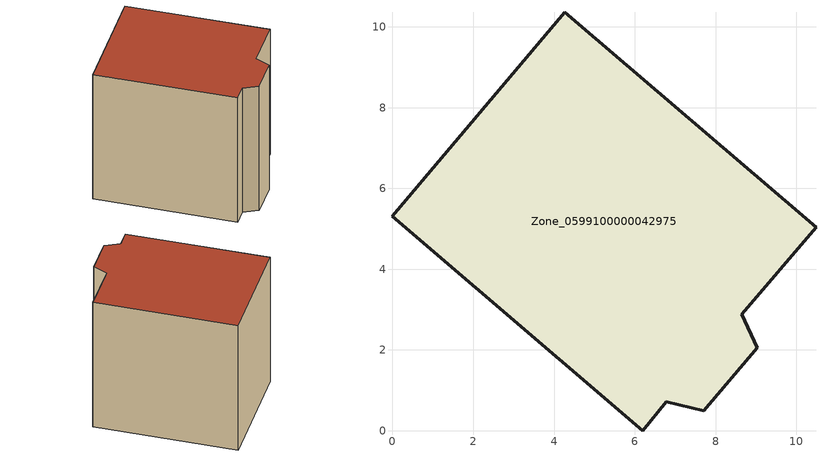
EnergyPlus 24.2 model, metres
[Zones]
Zone_0599100000042975
 floor ground (C_G): 6.2,0 0,5.31 4.27,10.36 10.49,5.04 8.65,2.88 9.03,2.05 7.71,0.49 6.78,0.71 z0
 wall outside (C_F): 0,5.31 6.2,0 6.78,0.71 7.71,0.49 9.03,2.05 8.65,2.88 10.49,5.04 4.27,10.36 0,5.31 z0:8.28
 roof outside (C_R): 10.49,5.04 4.27,10.36 0,5.31 6.2,0 6.78,0.71 7.71,0.49 9.03,2.05 8.65,2.88 z8.28
[BUILDING]
Pand.0599100000042975: North Axis=0; Terrain=City; Loads Convergence Tolerance Value=0.04; Temperature Convergence Tolerance Value=0.4; Solar Distribution=FullExterior; Maximum Number of Warmup Days=25; Minimum Number of Warmup Days=1
[Site:Location]
Rotterdam.The.Hague.AP_ZH_NLD Design_Conditions: Latitude=51.96; Longitude=4.45; Time Zone=1; Elevation=-4.5
[SITE:GROUNDTEMPERATURE:BUILDINGSURFACE]
18, 18, 18, 18, 18, 18, 18, 18, 18, 18, 18, 18
[MATERIAL] Thermal Absorptance=0.9; Solar Absorptance=0.7; Visible Absorptance=0.7
Name | Roughness | Thickness | Conductivity | Density | Specific Heat
G.D.1965 | MediumSmooth | 0.15 | 1 | 540 | 1210
F.D.1965 | Rough | 0.3 | 0.857143 | 1920 | 840
R.D.1965 | MediumRough | 0.2 | 0.08 | 1500 | 1000
[CONSTRUCTION]
C_G: G.D.1965
C_F: F.D.1965
C_R: R.D.1965
[ZONE]
Zone_0599100000042975: Type=1; Multiplier=1; Ceiling Height=Autocalculate; Volume=Autocalculate; Floor Area=autocalculate; Part of Total Floor Area=Yes
[ZONEINFILTRATION:DESIGNFLOWRATE]
Infil_Zone_0599100000042975: Zone or ZoneList or Space or SpaceList=Zone_0599100000042975; Schedule=AlwaysOn; Design Flow Rate Calculation Method=Flow/Area; Flow Rate per Floor Area=0.0042; Constant Term Coefficient=1; Temperature Term Coefficient=0; Velocity Term Coefficient=0; Velocity Squared Term Coefficient=0
[HVACTEMPLATE:ZONE:IDEALLOADSAIRSYSTEM]
Zone_0599100000042975: Maximum Heating Supply Air Temperature=50; Minimum Cooling Supply Air Temperature=13; Maximum Heating Supply Air Humidity Ratio=0.0156; Minimum Cooling Supply Air Humidity Ratio=0.0077; Heating Limit=NoLimit; Cooling Limit=NoLimit; Dehumidification Control Type=ConstantSensibleHeatRatio; Cooling Sensible Heat Ratio=0.7; Dehumidification Setpoint=60; Humidification Control Type=None; Humidification Setpoint=30; Outdoor Air Method=None; Outdoor Air Flow Rate per Person=0.00944; Outdoor Air Flow Rate per Zone Floor Area=0; Outdoor Air Flow Rate per Zone=0; Demand Controlled Ventilation Type=None; Outdoor Air Economizer Type=NoEconomizer; Heat Recovery Type=None; Sensible Heat Recovery Effectiveness=0.7; Latent Heat Recovery Effectiveness=0.65
[ZONECONTROL:THERMOSTAT]
ThermostatControl_Zone_0599100000042975: Zone or ZoneList=Zone_0599100000042975; Control Type Schedule=DualSetpointControlType; Control 1=Thermostat_Zone_0599100000042975; Temperature Difference Between Cutout And Setpoint=0
[THERMOSTATSETPOINT:DUALSETPOINT]
Thermostat_Zone_0599100000042975: Heating Setpoint Temperature Schedule=HeatingSetpoint_Zone_0599100000042975; Cooling Setpoint Temperature Schedule=CoolingSetpoint_Zone_0599100000042975
[SCHEDULE:COMPACT]
HeatingSetpoint_Zone_0599100000042975: Through: 12/31, For: AllDays, Until: 24:00, 21
CoolingSetpoint_Zone_0599100000042975: Through: 12/31, For: AllDays, Until: 24:00, 24
DualSetpointControlType: Through: 12/31, For: AllDays, Until: 24:00, 4
AlwaysOn: Through: 12/31, For: AllDays, Until: 24:00, 1
